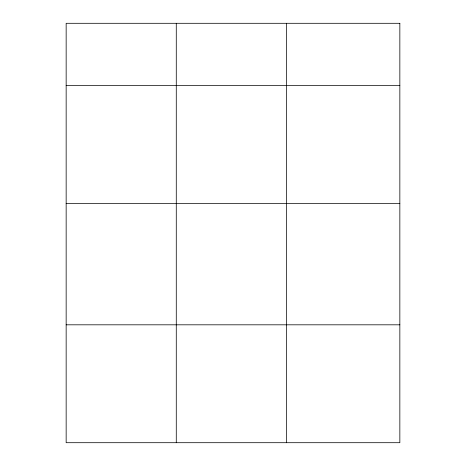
<?xml version="1.0" encoding="UTF-8"?>
<svg xmlns="http://www.w3.org/2000/svg" width="466" height="466" viewBox="0 0 466 466"><rect width="100%" height="100%" fill="white"/><g stroke="black" fill="none" stroke-linecap="round" stroke-linejoin="round"><path stroke-width="0.7" d="M66.155 85.459L399.845 85.459M66.155 203.351L399.845 203.351M66.155 324.814L399.845 324.814M286.392 23.3L286.392 442.7M176.276 23.3L176.276 442.7M399.845 23.3L66.155 23.3L66.155 442.7L399.845 442.7L399.845 23.3"/></g></svg>
